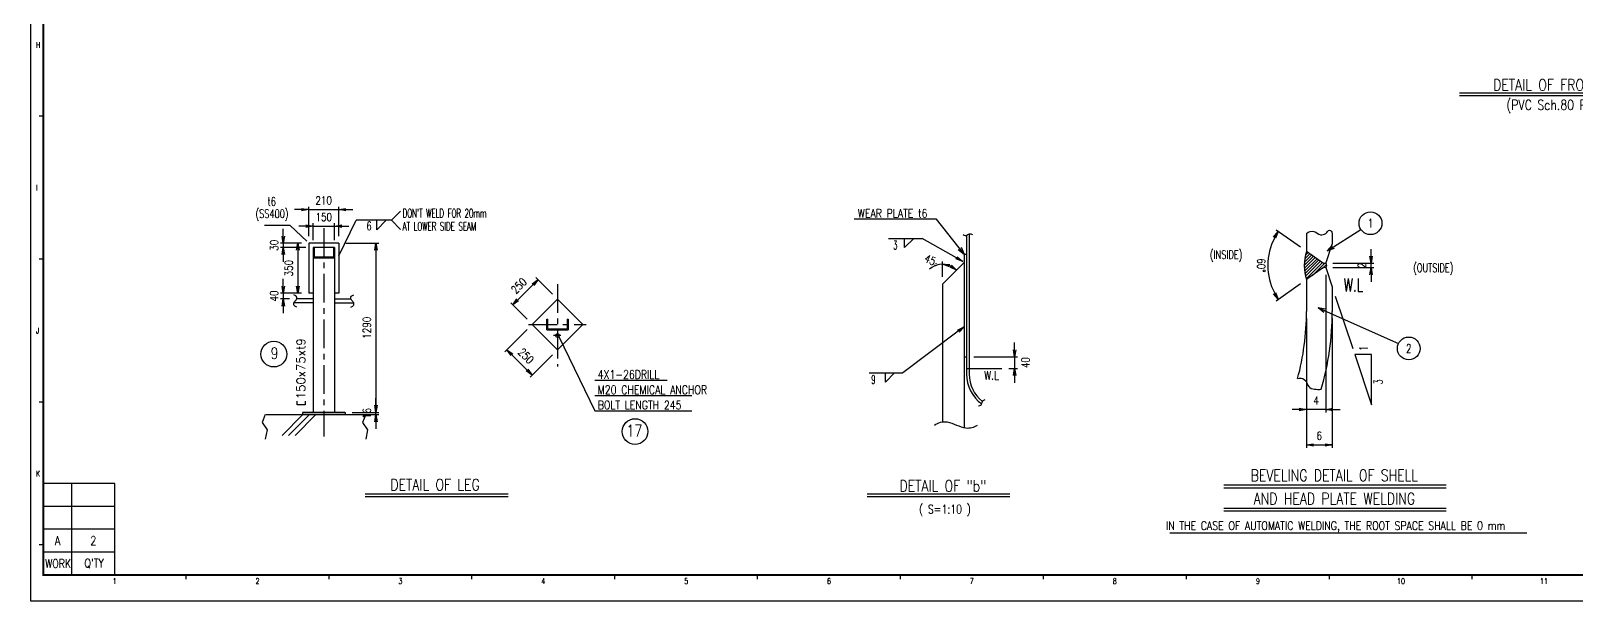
# Model space of a CAD drawing. Extents: x 0 to 36769, y -42 to 11490.
# Drawn here: x 0 to 10814, y 0 to 3990 of the extents above; entities that cross this region are included whole.
import ezdxf
from ezdxf.enums import TextEntityAlignment as Align

# ---------------------------------------------------------------- set-up
doc = ezdxf.new("R2010")
doc.units = 0
doc.header["$LTSCALE"] = 160
doc.header["$MEASUREMENT"] = 0
doc.linetypes.add('CENTER', pattern=[2, 1.25, -0.25, 0.25, -0.25])
doc.layers.get('0').update_dxf_attribs({"linetype": 'CONTINUOUS'})
doc.layers.get('DEFPOINTS').update_dxf_attribs({"linetype": 'CONTINUOUS'})
for name, color, linetype in [('BALLOON', 1, 'CONTINUOUS'), ('CAS', 30, 'CONTINUOUS'), ('DIM', 7, 'CONTINUOUS'), ('EQI', 3, 'CONTINUOUS'), ('FUZOKU', 1, 'CONTINUOUS'), ('T-F', 7, 'CONTINUOUS'), ('T-N', 4, 'CONTINUOUS'), ('TEXT', 7, 'CONTINUOUS'), ('ZL', 5, 'CONTINUOUS'), ('機器', 3, 'CONTINUOUS')]:
    doc.layers.add(name, color=color, linetype=linetype)
doc.styles.add('BALLOON', font='ROMANS.shx', dxfattribs={"width": 0.7, "height": 60, "bigfont": 'EXTFONT.shx'})
doc.styles.add('NMS', font='romans.shx', dxfattribs={"width": 0.7, "bigfont": 'EXTFONT.shx'})
doc.styles.add('NMS2', font='romans.shx', dxfattribs={"width": 0.7})
doc.styles.add('ROMANSEXTFONT', font='romans.shx', dxfattribs={"width": 0.8, "bigfont": 'extfont.shx'})
doc.dimstyles.new('5', dxfattribs={"dimscale": 20, "dimtxt": 2.8, "dimasz": 2.5, "dimexe": 1, "dimexo": 2.5, "dimgap": 0.8, "dimtad": 1, "dimdec": 1, "dimlfac": 0.25, "dimzin": 9, "dimdsep": 46, "dimtxsty": 'ROMANSEXTFONT', "dimblk": 'OPEN', "dimcen": -0.6, "dimclrd": 256, "dimclre": 256, "dimclrt": 2, "dimadec": 0, "dimazin": 0, "dimtfac": 1, "dimtdec": 1, "dimtmove": 1, "dimatfit": 3, "dimldrblk": 'OPEN', "dimfxl": 0, "dimtvp": 1, "dimtolj": 1, "dimtzin": 9, "dimarcsym": 0})
doc.dimstyles.get("Standard").update_dxf_attribs({"dimscale": 20, "dimtxt": 2.8, "dimasz": 2.5, "dimexe": 1, "dimexo": 2.5, "dimgap": 0.8, "dimtad": 1, "dimdec": 0, "dimrnd": 0.5, "dimzin": 9, "dimdsep": 46, "dimtxsty": 'ROMANSEXTFONT', "dimblk": 'OPEN', "dimcen": -0.6, "dimclrd": 256, "dimclre": 256, "dimclrt": 2, "dimadec": 0, "dimazin": 0, "dimtfac": 1, "dimtdec": 0, "dimtmove": 1, "dimatfit": 3, "dimldrblk": 'OPEN', "dimfxl": 0, "dimtvp": 1, "dimtolj": 1, "dimtzin": 9, "dimarcsym": 0})

# ---------------------------------------------------------------- blocks, each defined once
blk = doc.blocks.new('OPEN')
blk = doc.blocks.new('_OPEN')
at = {"color": 0, "linetype": 'ByBlock'}
for p, q in [((-1, 0.17), (0, 0)), ((0, 0), (-1, -0.17)), ((0, 0), (-1, 0))]:
    blk.add_line(p, q, dxfattribs=at)
blk = doc.blocks.new('YA_1')
at = {"color": 0, "linetype": 'Continuous'}
for p in [(-1, 0.27), (-1, -0.27), (-1, 0)]:
    blk.add_line(p, (0, 0), dxfattribs=at)
blk = doc.blocks.new('A$C2332115C')
at = {"layer": 'CAS'}
for p, q in [((22, 172), (0, 117)), ((0, 117), (35, 65)), ((35, 65), (22, 0))]:
    blk.add_line(p, q, dxfattribs=at)
blk = doc.blocks.new('*D64')
at = {"linetype": 'ByBlock'}
for p, q in [((2415, 1371), (2415, 1421)), ((2248, 1321), (2435, 1321)), ((2248, 1305), (2435, 1305)), ((2415, 1305), (2415, 1321)), ((2415, 1255), (2415, 1205))]:
    blk.add_line(p, q, dxfattribs=at)
at = {"layer": 'DEFPOINTS', "linetype": 'ByBlock'}
for p in [(2198, 1321), (2198, 1305)]:
    blk.add_point(p, dxfattribs=at)
at = {"linetype": 'ByBlock', "xscale": 50, "yscale": 50, "zscale": 50}
for p, rotation in [((2415, 1321), 270), ((2415, 1305), 90)]:
    blk.add_blockref('_OPEN', p, dxfattribs=dict(at, rotation=rotation))
at = {"color": 2, "linetype": 'ByBlock', "insert": (2351, 1313), "char_height": 56, "attachment_point": 5, "rotation": 90, "style": 'ROMANSEXTFONT'}
blk.add_mtext('16', dxfattribs=at)
blk = doc.blocks.new('*D63')
at = {"linetype": 'ByBlock'}
for p, q in [((1766, 2555), (1766, 2605)), ((1894, 2505), (1746, 2505)), ((1766, 2505), (1766, 2475)), ((1925, 2475), (1746, 2475)), ((1766, 2425), (1766, 2375))]:
    blk.add_line(p, q, dxfattribs=at)
at = {"layer": 'DEFPOINTS', "linetype": 'ByBlock'}
for p in [(1944, 2505), (1975, 2475)]:
    blk.add_point(p, dxfattribs=at)
at = {"linetype": 'ByBlock', "xscale": 50, "yscale": 50, "zscale": 50}
for p, rotation in [((1766, 2505), 270), ((1766, 2475), 90)]:
    blk.add_blockref('_OPEN', p, dxfattribs=dict(at, rotation=rotation))
at = {"color": 2, "linetype": 'ByBlock', "insert": (1702, 2490), "char_height": 56, "attachment_point": 5, "rotation": 90, "style": 'ROMANSEXTFONT'}
blk.add_mtext('30', dxfattribs=at)
blk = doc.blocks.new('*D62')
at = {"linetype": 'ByBlock'}
for p, q in [((1894, 2505), (1848, 2505)), ((1868, 2505), (1868, 2155)), ((1944, 2505), (1944, 2505)), ((1894, 2155), (1848, 2155))]:
    blk.add_line(p, q, dxfattribs=at)
at = {"layer": 'DEFPOINTS', "linetype": 'ByBlock'}
for p in [(1944, 2505), (1944, 2155)]:
    blk.add_point(p, dxfattribs=at)
at = {"linetype": 'ByBlock', "xscale": 50, "yscale": 50, "zscale": 50}
for p, rotation in [((1868, 2505), 90), ((1868, 2155), 270)]:
    blk.add_blockref('_OPEN', p, dxfattribs=dict(at, rotation=rotation))
at = {"color": 2, "linetype": 'ByBlock', "insert": (1804, 2330), "char_height": 56, "attachment_point": 5, "rotation": 90, "style": 'ROMANSEXTFONT'}
blk.add_mtext('350', dxfattribs=at)
blk = doc.blocks.new('*D61')
at = {"linetype": 'ByBlock'}
for p, q in [((1766, 2205), (1766, 2255)), ((1894, 2155), (1746, 2155)), ((1810, 2115), (1746, 2115)), ((1766, 2155), (1766, 2115)), ((1766, 2065), (1766, 2015))]:
    blk.add_line(p, q, dxfattribs=at)
at = {"layer": 'DEFPOINTS', "linetype": 'ByBlock'}
for p in [(1860, 2115), (1944, 2155)]:
    blk.add_point(p, dxfattribs=at)
at = {"linetype": 'ByBlock', "xscale": 50, "yscale": 50, "zscale": 50}
for p, rotation in [((1766, 2155), 270), ((1766, 2115), 90)]:
    blk.add_blockref('_OPEN', p, dxfattribs=dict(at, rotation=rotation))
at = {"color": 2, "linetype": 'ByBlock', "insert": (1702, 2135), "char_height": 56, "attachment_point": 5, "rotation": 90, "style": 'ROMANSEXTFONT'}
blk.add_mtext('40', dxfattribs=at)
blk = doc.blocks.new('*D60')
at = {"linetype": 'ByBlock'}
for p, q in [((1925, 2624), (1875, 2624)), ((1975, 2525), (1975, 2644)), ((1975, 2624), (2125, 2624)), ((2125, 2525), (2125, 2644)), ((2175, 2624), (2225, 2624))]:
    blk.add_line(p, q, dxfattribs=at)
at = {"layer": 'DEFPOINTS', "linetype": 'ByBlock'}
for p in [(1975, 2475), (2125, 2475)]:
    blk.add_point(p, dxfattribs=at)
at = {"linetype": 'ByBlock', "xscale": 50, "yscale": 50, "zscale": 50}
blk.add_blockref('_OPEN', (1975, 2624), dxfattribs=at)
at = {"linetype": 'ByBlock', "xscale": 50, "yscale": 50, "zscale": 50, "rotation": 180}
blk.add_blockref('_OPEN', (2125, 2624), dxfattribs=at)
at = {"color": 2, "linetype": 'ByBlock', "insert": (2050, 2688), "char_height": 56, "attachment_point": 5, "style": 'ROMANSEXTFONT'}
blk.add_mtext('150', dxfattribs=at)
blk = doc.blocks.new('*D59')
at = {"linetype": 'ByBlock'}
for p, q in [((1894, 2740), (1844, 2740)), ((1944, 2555), (1944, 2760)), ((1944, 2740), (2154, 2740)), ((2154, 2555), (2154, 2760)), ((2204, 2740), (2254, 2740))]:
    blk.add_line(p, q, dxfattribs=at)
at = {"layer": 'DEFPOINTS', "linetype": 'ByBlock'}
for p in [(1944, 2505), (2154, 2505)]:
    blk.add_point(p, dxfattribs=at)
at = {"linetype": 'ByBlock', "xscale": 50, "yscale": 50, "zscale": 50}
blk.add_blockref('_OPEN', (1944, 2740), dxfattribs=at)
at = {"linetype": 'ByBlock', "xscale": 50, "yscale": 50, "zscale": 50, "rotation": 180}
blk.add_blockref('_OPEN', (2154, 2740), dxfattribs=at)
at = {"color": 2, "linetype": 'ByBlock', "insert": (2049, 2804), "char_height": 56, "attachment_point": 5, "style": 'ROMANSEXTFONT'}
blk.add_mtext('210', dxfattribs=at)
blk = doc.blocks.new('*D58')
at = {"linetype": 'ByBlock'}
for p, q in [((8886, 2476), (8714, 2597)), ((8886, 2221), (8714, 2100))]:
    blk.add_line(p, q, dxfattribs=at)
blk.add_arc((9069, 2349), 413, 151.9332, 208.0668, dxfattribs=at)
at = {"layer": 'DEFPOINTS', "linetype": 'ByBlock'}
for p in [(8927, 2448), (9047, 2364), (9047, 2334), (8927, 2250)]:
    blk.add_point(p, dxfattribs=at)
at = {"linetype": 'ByBlock', "xscale": 50, "yscale": 50, "zscale": 50}
for p, rotation in [((8730, 2586), 58.46660939756835), ((8730, 2112), 301.5333906024339)]:
    blk.add_blockref('_OPEN', p, dxfattribs=dict(at, rotation=rotation))
at = {"color": 2, "linetype": 'ByBlock', "insert": (8611, 2349), "char_height": 56, "attachment_point": 5, "rotation": 270, "style": 'ROMANSEXTFONT'}
blk.add_mtext('60%%d', dxfattribs=at)
blk = doc.blocks.new('*D57')
at = {"linetype": 'ByBlock'}
for p, q in [((9379, 2414), (9379, 2464)), ((9112, 2364), (9399, 2364)), ((9112, 2334), (9399, 2334)), ((9379, 2334), (9379, 2364)), ((9379, 2284), (9379, 2234))]:
    blk.add_line(p, q, dxfattribs=at)
at = {"layer": 'DEFPOINTS', "linetype": 'ByBlock'}
for p in [(9062, 2364), (9062, 2334)]:
    blk.add_point(p, dxfattribs=at)
at = {"linetype": 'ByBlock', "xscale": 50, "yscale": 50, "zscale": 50}
for p, rotation in [((9379, 2364), 270), ((9379, 2334), 90)]:
    blk.add_blockref('_OPEN', p, dxfattribs=dict(at, rotation=rotation))
at = {"color": 2, "linetype": 'ByBlock', "insert": (9315, 2349), "char_height": 56, "attachment_point": 5, "rotation": 90, "style": 'ROMANSEXTFONT'}
blk.add_mtext('2', dxfattribs=at)
blk = doc.blocks.new('*D56')
at = {"linetype": 'ByBlock'}
for p, q in [((9062, 2284), (9062, 1321)), ((8927, 1977), (8927, 1321)), ((8877, 1341), (8827, 1341)), ((9062, 1341), (8927, 1341)), ((9112, 1341), (9162, 1341))]:
    blk.add_line(p, q, dxfattribs=at)
at = {"layer": 'DEFPOINTS', "linetype": 'ByBlock'}
for p in [(9062, 2334), (8927, 2027)]:
    blk.add_point(p, dxfattribs=at)
at = {"linetype": 'ByBlock', "xscale": 50, "yscale": 50, "zscale": 50}
blk.add_blockref('_OPEN', (8927, 1341), dxfattribs=at)
at = {"linetype": 'ByBlock', "xscale": 50, "yscale": 50, "zscale": 50, "rotation": 180}
blk.add_blockref('_OPEN', (9062, 1341), dxfattribs=at)
at = {"color": 2, "linetype": 'ByBlock', "insert": (8995, 1405), "char_height": 56, "attachment_point": 5, "style": 'ROMANSEXTFONT'}
blk.add_mtext('4', dxfattribs=at)
blk = doc.blocks.new('*D55')
at = {"linetype": 'ByBlock'}
for p, q in [((8927, 2027), (8927, 2027)), ((8927, 1977), (8927, 1073)), ((9107, 1977), (9107, 1073)), ((8927, 1093), (9107, 1093))]:
    blk.add_line(p, q, dxfattribs=at)
at = {"layer": 'DEFPOINTS', "linetype": 'ByBlock'}
for p in [(8927, 2027), (9107, 2027)]:
    blk.add_point(p, dxfattribs=at)
at = {"linetype": 'ByBlock', "xscale": 50, "yscale": 50, "zscale": 50, "rotation": 180}
blk.add_blockref('_OPEN', (8927, 1093), dxfattribs=at)
at = {"linetype": 'ByBlock', "xscale": 50, "yscale": 50, "zscale": 50}
blk.add_blockref('_OPEN', (9107, 1093), dxfattribs=at)
at = {"color": 2, "linetype": 'ByBlock', "insert": (9017, 1157), "char_height": 56, "attachment_point": 5, "style": 'ROMANSEXTFONT'}
blk.add_mtext('6', dxfattribs=at)
blk = doc.blocks.new('*D33')
at = {"linetype": 'ByBlock'}
for p, q in [((2154, 2505), (2154, 2505)), ((2204, 2505), (2435, 2505)), ((2415, 2505), (2415, 1321)), ((2248, 1321), (2435, 1321))]:
    blk.add_line(p, q, dxfattribs=at)
at = {"layer": 'DEFPOINTS', "linetype": 'ByBlock'}
for p in [(2154, 2505), (2198, 1321)]:
    blk.add_point(p, dxfattribs=at)
at = {"linetype": 'ByBlock', "xscale": 50, "yscale": 50, "zscale": 50}
for p, rotation in [((2415, 2505), 90), ((2415, 1321), 270)]:
    blk.add_blockref('_OPEN', p, dxfattribs=dict(at, rotation=rotation))
at = {"color": 2, "linetype": 'ByBlock', "insert": (2351, 1913), "char_height": 56, "attachment_point": 5, "rotation": 90, "style": 'ROMANSEXTFONT'}
blk.add_mtext('1290', dxfattribs=at)
blk = doc.blocks.new('*D27')
at = {"linetype": 'ByBlock'}
for p, q in [((3473, 1901), (3317, 1745)), ((3509, 1936), (3509, 1936)), ((3331, 1759), (3508, 1582)), ((3650, 1724), (3494, 1568))]:
    blk.add_line(p, q, dxfattribs=at)
at = {"layer": 'DEFPOINTS', "linetype": 'ByBlock'}
for p in [(3509, 1936), (3686, 1760)]:
    blk.add_point(p, dxfattribs=at)
at = {"linetype": 'ByBlock', "xscale": 50, "yscale": 50, "zscale": 50}
for p, rotation in [((3331, 1759), 135.0000000000003), ((3508, 1582), 315.0000000000003)]:
    blk.add_blockref('_OPEN', p, dxfattribs=dict(at, rotation=rotation))
at = {"color": 2, "linetype": 'ByBlock', "insert": (3465, 1716), "char_height": 56, "attachment_point": 5, "rotation": 315, "style": 'ROMANSEXTFONT'}
blk.add_mtext('\\A1;250', dxfattribs=at)
blk = doc.blocks.new('*D26')
at = {"linetype": 'ByBlock'}
for p, q in [((3372, 2073), (3549, 2250)), ((3650, 2148), (3534, 2264)), ((3473, 1972), (3358, 2087)), ((3509, 1936), (3509, 1936))]:
    blk.add_line(p, q, dxfattribs=at)
at = {"layer": 'DEFPOINTS', "linetype": 'ByBlock'}
for p in [(3686, 2113), (3509, 1936)]:
    blk.add_point(p, dxfattribs=at)
at = {"linetype": 'ByBlock', "xscale": 50, "yscale": 50, "zscale": 50}
for p, rotation in [((3549, 2250), 44.99999999999965), ((3372, 2073), 224.9999999999997)]:
    blk.add_blockref('_OPEN', p, dxfattribs=dict(at, rotation=rotation))
at = {"color": 2, "linetype": 'ByBlock', "insert": (3415, 2207), "char_height": 56, "attachment_point": 5, "rotation": 45, "style": 'ROMANSEXTFONT'}
blk.add_mtext('\\A1;250', dxfattribs=at)
blk = doc.blocks.new('*D25')
at = {"linetype": 'ByBlock'}
for p, q in [((4966, 6624), (5319, 7771)), ((0, 0), (0, 0)), ((0, 0), (0, 0))]:
    blk.add_line(p, q, dxfattribs=at)
at = {"layer": 'DEFPOINTS', "linetype": 'ByBlock'}
for p in [(5334, 7819), (4966, 6624)]:
    blk.add_point(p, dxfattribs=at)
at = {"linetype": 'ByBlock', "xscale": 50, "yscale": 50, "zscale": 50, "rotation": 72.89352933691806}
blk.add_blockref('_OPEN', (5334, 7819), dxfattribs=at)
at = {"color": 2, "linetype": 'ByBlock', "insert": (5082, 7182), "char_height": 56, "attachment_point": 5, "rotation": 72.8935, "style": 'ROMANSEXTFONT'}
blk.add_mtext('\\A1;R1250', dxfattribs=at)
blk = doc.blocks.new('*D24')
at = {"linetype": 'ByBlock'}
for p, q in [((5565, 7776), (5593, 7817)), ((5536, 7735), (5465, 7633)), ((0, 0), (0, 0)), ((0, 0), (0, 0))]:
    blk.add_line(p, q, dxfattribs=at)
at = {"layer": 'DEFPOINTS', "linetype": 'ByBlock'}
for p in [(5536, 7735), (5465, 7633)]:
    blk.add_point(p, dxfattribs=at)
at = {"linetype": 'ByBlock', "xscale": 50, "yscale": 50, "zscale": 50, "rotation": 235.2205729435929}
blk.add_blockref('_OPEN', (5536, 7735), dxfattribs=at)
at = {"color": 2, "linetype": 'ByBlock', "insert": (5423, 7669), "char_height": 56, "attachment_point": 5, "rotation": 55.2206, "style": 'ROMANSEXTFONT'}
blk.add_mtext('\\A1;R125', dxfattribs=at)
blk = doc.blocks.new('*D23')
at = {"linetype": 'ByBlock'}
for p, q in [((4966, 6145), (5395, 5024)), ((0, 0), (0, 0)), ((0, 0), (0, 0))]:
    blk.add_line(p, q, dxfattribs=at)
at = {"layer": 'DEFPOINTS', "linetype": 'ByBlock'}
for p in [(4966, 6145), (5412, 4977)]:
    blk.add_point(p, dxfattribs=at)
at = {"linetype": 'ByBlock', "xscale": 50, "yscale": 50, "zscale": 50, "rotation": 290.9180605110514}
blk.add_blockref('_OPEN', (5412, 4977), dxfattribs=at)
at = {"color": 2, "linetype": 'ByBlock', "insert": (5287, 5440), "char_height": 56, "attachment_point": 5, "rotation": 290.9181, "style": 'ROMANSEXTFONT'}
blk.add_mtext('\\A1;R1250', dxfattribs=at)
blk = doc.blocks.new('*D22')
at = {"linetype": 'ByBlock'}
for p, q in [((5572, 5071), (5465, 5137)), ((5614, 5045), (5657, 5018)), ((0, 0), (0, 0)), ((0, 0), (0, 0))]:
    blk.add_line(p, q, dxfattribs=at)
at = {"layer": 'DEFPOINTS', "linetype": 'ByBlock'}
for p in [(5465, 5137), (5572, 5071)]:
    blk.add_point(p, dxfattribs=at)
at = {"linetype": 'ByBlock', "xscale": 50, "yscale": 50, "zscale": 50, "rotation": 148.3117169983827}
blk.add_blockref('_OPEN', (5572, 5071), dxfattribs=at)
at = {"color": 2, "linetype": 'ByBlock', "insert": (5686, 5056), "char_height": 56, "attachment_point": 5, "rotation": 328.3117, "style": 'ROMANSEXTFONT'}
blk.add_mtext('\\A1;R125', dxfattribs=at)
blk = doc.blocks.new('*D21')
at = {"linetype": 'ByBlock'}
for p, q in [((1415, 10113), (2117, 9852)), ((0, 0), (0, 0)), ((0, 0), (0, 0))]:
    blk.add_line(p, q, dxfattribs=at)
at = {"layer": 'DEFPOINTS', "linetype": 'ByBlock'}
for p in [(1368, 10130), (2164, 9835)]:
    blk.add_point(p, dxfattribs=at)
at = {"linetype": 'ByBlock', "xscale": 50, "yscale": 50, "zscale": 50}
for p, rotation in [((1368, 10130), 159.6156854471836), ((2164, 9835), 339.615685447184)]:
    blk.add_blockref('_OPEN', p, dxfattribs=dict(at, rotation=rotation))
at = {"color": 2, "linetype": 'ByBlock', "insert": (1645, 10086), "char_height": 56, "attachment_point": 5, "rotation": 339.6157, "style": 'ROMANSEXTFONT'}
blk.add_mtext('\\A1;∅849', dxfattribs=at)
blk = doc.blocks.new('*D6')
at = {"linetype": 'ByBlock'}
for p, q in [((28001, 2365), (27963, 2397)), ((28040, 2334), (28583, 1891)), ((28621, 1860), (28660, 1828)), ((0, 0), (0, 0)), ((0, 0), (0, 0))]:
    blk.add_line(p, q, dxfattribs=at)
at = {"layer": 'DEFPOINTS', "linetype": 'ByBlock'}
for p in [(28040, 2334), (28583, 1891)]:
    blk.add_point(p, dxfattribs=at)
at = {"linetype": 'ByBlock', "xscale": 50, "yscale": 50, "zscale": 50}
for p, rotation in [((28040, 2334), 320.8027766848937), ((28583, 1891), 140.8027766848942)]:
    blk.add_blockref('_OPEN', p, dxfattribs=dict(at, rotation=rotation))
at = {"color": 2, "linetype": 'ByBlock', "insert": (28339, 2147), "char_height": 56, "attachment_point": 5, "rotation": 320.8028, "style": 'ROMANSEXTFONT'}
blk.add_mtext('\\A1;P.CD.175', dxfattribs=at)

msp = doc.modelspace()

# ---------------------------------------------------------------- hatches: boundary and pattern name
at = {"layer": 'EQI'}
h = msp.add_hatch(dxfattribs=at)
h.set_pattern_fill('_U', color=0, scale=15, angle=45, style=0, pattern_type=0)
h.set_pattern_definition([(45, (-2075.538, -3950.199), (-10.606602, 10.606602), [])])
h.paths.add_polyline_path([(8927.23789, 2447.68337, 0.1612816268), (8927.23789, 2249.63356), (9047.23789, 2333.65846), (9062.23789, 2333.65846, 0.4450336746), (9062.23789, 2363.65846), (9047.23789, 2363.65846)])

# ---------------------------------------------------------------- linework, layer by layer
at = {"color": 0, "linetype": 'Continuous'}
for p, q in [((586.8863, 822.65887), (86.8863, 822.65887)), ((286.8863, 182.65887), (286.8863, 822.65887)), ((586.8863, 182.65887), (586.8863, 822.65887)), ((586.8863, 662.65887), (86.8863, 662.65887)), ((586.8863, 502.65887), (86.8863, 502.65887)), ((586.8863, 342.65887), (86.8863, 342.65887))]:
    msp.add_line(p, q, dxfattribs=at)
at = {"color": 7}
for p, q in [((8349.78363, 813.31501), (9905.18381, 813.31501)), ((8349.78363, 793.31501), (9905.18381, 793.31501)), ((2340.44858, 751.50641), (3340.44858, 751.50641)), ((2340.44858, 731.50641), (3340.44858, 731.50641)), ((5851.82494, 751.50641), (6851.82494, 751.50641)), ((5851.82494, 731.50641), (6851.82494, 731.50641)), ((8349.78363, 650.54962), (9905.18381, 650.54962)), ((8349.78363, 630.54962), (9905.18381, 630.54962)), ((7969.99004, 477.96963), (10469.99004, 477.96963))]:
    msp.add_line(p, q, dxfattribs=at)
at = {"layer": 'BALLOON', "color": 0}
for p, q in [((6530.46437, 2428.62031), (6338.72828, 2673.39593)), ((9072.23789, 2452.42009), (9307.49034, 2601.58147)), ((9009.32356, 2052.46169), (9570.54669, 1801.86224))]:
    msp.add_line(p, q, dxfattribs=at)
for centre in [(9375.05402, 2644.42009), (9643.02317, 1767.99249)]:
    msp.add_circle(centre, 80, dxfattribs=at)
at = {"layer": 'DIM'}
for p, q in [((2522.53927, 2664.77105), (2276.34028, 2664.77105)), ((6338.72828, 2673.39593), (5762.35162, 2673.39593)), ((6478.44133, 2401.69143), (6236.39609, 2538.37478)), ((6380.46437, 2268.62031), (6380.46437, 2377.11901)), ((9129.0027, 2133.36401), (9250.66069, 1768.39005)), ((6548.46437, 1628.62031), (6794.59214, 1628.62031)), ((9382.12318, 1725.70852), (9264.88787, 1725.70852)), ((9264.88787, 1725.70852), (9382.12318, 1374.00259)), ((9382.12318, 1374.00259), (9382.12318, 1725.70852)), ((3945.67238, 1545.97158), (4453.12845, 1545.97158)), ((3945.67238, 1439.23845), (4625.29153, 1439.23845)), ((3945.67238, 1332.63845), (4625.29153, 1332.63845))]:
    msp.add_line(p, q, dxfattribs=at)
at = {"layer": 'DIM', "color": 0}
msp.add_line((6490.47327, 1889.36292), (6101.39609, 1597.37478), dxfattribs=at)
at = {"layer": 'DIM', "color": 2}
for p, q in [((1864.09502, 1372.59328), (1864.09502, 1400.04668)), ((1920.43098, 1372.59328), (1864.09502, 1372.59328)), ((1920.43098, 1400.04668), (1920.43098, 1372.59328))]:
    msp.add_line(p, q, dxfattribs=at)
at = {"layer": 'DIM'}
msp.add_arc((6380.46437, 2218.62031), 138.4987, 65.798597457, 131.651361618, dxfattribs=at)
at = {"layer": 'DIM', "color": 1}
for points, start_tangent, end_tangent in [([(6524.77306, 2566.36588), (6539.48482, 2557.91096), (6568.5092, 2569.93975), (6588.77306, 2566.36588)], (0.8113951969, -0.5844979337), (0.914708586, -0.4041140961)), ([(6632.19457, 1367.04322), (6648.66753, 1371.11301), (6661.30873, 1399.87594), (6678.41525, 1411.31114)], (0.9902772771, 0.1391075643), (0.9401209979, 0.3408408855))]:
    msp.add_spline(points, degree=3, dxfattribs=dict(at, start_tangent=start_tangent, end_tangent=end_tangent))
at = {"layer": 'EQI', "color": 3}
for p, q in [((6548.46437, 2559.71167), (6548.46437, 1587.67845)), ((6566.46437, 2569.37478), (6566.46437, 1587.67845)), ((8927.23789, 2573.30091), (8927.23789, 2447.68337)), ((9062.23789, 2363.65846), (9107.23789, 2498.65846)), ((9107.23789, 2573.30091), (9107.23789, 2498.65846)), ((6530.46437, 2428.62031), (6530.46437, 1214.08261)), ((6530.46437, 2428.62031), (6548.46437, 2428.62031)), ((9047.23789, 2363.65846), (8927.23789, 2447.68337)), ((6530.46437, 2368.62031), (6380.46437, 2218.62031)), ((9047.23789, 2333.65846), (8927.23789, 2249.63356)), ((9062.23789, 2363.65846), (9047.23789, 2363.65846)), ((9062.23789, 2333.65846), (9047.23789, 2333.65846)), ((9062.23789, 2333.65846), (9107.23789, 2198.65846)), ((6380.46437, 2218.62031), (6380.46437, 1253.79857)), ((8927.23789, 2249.63356), (8927.23789, 2026.59452)), ((9107.23789, 2198.65846), (9107.23789, 2026.59452)), ((3685.52747, 2113.08068), (3508.75077, 1936.30399)), ((3862.30416, 1936.30399), (3685.52747, 2113.08068)), ((3610.52747, 1898.80399), (3610.52747, 1973.80399)), ((3617.02747, 1905.30399), (3617.02747, 1973.80399)), ((3754.02747, 1973.80399), (3754.02747, 1905.30399)), ((3760.52747, 1973.80399), (3760.52747, 1898.80399)), ((3685.52747, 1759.52729), (3508.75077, 1936.30399)), ((3862.30416, 1936.30399), (3685.52747, 1759.52729)), ((6530.46437, 1708.62031), (6548.46437, 1708.62031))]:
    msp.add_line(p, q, dxfattribs=at)
at = {"layer": 'EQI', "color": 0}
for centre, radius, start, end in [((9226.24619, 2348.65846), 314.9792, 161.676277112, 198.323722888), ((9048.72298, 2348.65846), 20.19041, 312.018651028, 47.981348972)]:
    msp.add_arc(centre, radius, start, end, dxfattribs=at)
at = {"layer": 'EQI', "color": 3}
for centre, radius, start, end in [((7127.23789, 2026.59452), 1800, 344.881713564, 360), ((7127.23789, 2026.59452), 1980, 344.035799641, 360), ((6806.46437, 1587.67845), 258, 180, 233.829948728), ((6806.46437, 1587.67845), 240, 180, 232.383135894)]:
    msp.add_arc(centre, radius, start, end, dxfattribs=at)
at = {"layer": 'EQI', "color": 1}
for points, start_tangent, end_tangent in [([(8927.23789, 2573.30091), (8979.46209, 2586.80091), (9025.96209, 2564.30091), (9062.23789, 2573.30091)], (0.7444371876, 0.6676924993), (0.8697164992, 0.4935516296)), ([(8864.93888, 1557.13177), (8911.96209, 1551.80091), (8943.46209, 1500.80091), (9030.87668, 1482.02188)], (0.9739772005, 0.2266460078), (0.999910543, 0.0133755716)), ([(6324.92839, 1231.37478), (6412.24424, 1253.48637), (6543.5013, 1211.96226), (6624.92839, 1231.37478)], (0.7575183483, 0.6528138724), (0.8118950847, 0.5838033671))]:
    msp.add_spline(points, degree=3, dxfattribs=dict(at, start_tangent=start_tangent, end_tangent=end_tangent))
at = {"layer": 'FUZOKU', "color": 0, "linetype": 'Continuous'}
for p, q in [((6000.85873, 2538.37478), (6236.39609, 2538.37478)), ((6114.75443, 2473.86794), (6178.86576, 2538.37478)), ((6114.75443, 2473.86794), (6114.75443, 2538.37478)), ((5865.85873, 1597.37478), (6101.39609, 1597.37478)), ((5979.75443, 1532.86794), (6043.86576, 1597.37478)), ((5979.75443, 1532.86794), (5979.75443, 1597.37478))]:
    msp.add_line(p, q, dxfattribs=at)
at = {"layer": 'T-F'}
for p, q in [((86.8863, 3392.65887), (56.8863, 3392.65887)), ((86.8863, 2392.65887), (56.8863, 2392.65887)), ((86.8863, 1392.65887), (56.8863, 1392.65887)), ((86.8863, 392.65887), (56.8863, 392.65887)), ((1086.8863, 152.65887), (1086.8863, 182.65887)), ((2086.8863, 152.65887), (2086.8863, 182.65887)), ((3086.8863, 152.65887), (3086.8863, 182.65887)), ((4086.8863, 152.65887), (4086.8863, 182.65887)), ((5086.25362, 152.65887), (5086.25362, 182.65887)), ((6086.8863, 152.65887), (6086.8863, 182.65887)), ((7086.8863, 152.65887), (7086.8863, 182.65887)), ((8086.8863, 152.65887), (8086.8863, 182.65887)), ((9088.73286, 152.65887), (9088.73286, 182.65887)), ((10086.8863, 152.65887), (10086.8863, 182.65887))]:
    msp.add_line(p, q, dxfattribs=at)
at = {"layer": 'T-F', "const_width": 14}
msp.add_lwpolyline([(86.8863, 11392.65887), (15986.8863, 11392.65887), (15986.8863, 182.65887), (86.8863, 182.65887)], close=True, dxfattribs=at)
at = {"layer": 'TEXT', "color": 7}
for p, q in [((9998.81329, 3557.91677), (11432.81864, 3557.91677)), ((9998.81329, 3537.91677), (11432.81864, 3537.91677))]:
    msp.add_line(p, q, dxfattribs=at)
at = {"layer": 'TEXT', "color": 0, "linetype": 'Continuous'}
for p, q in [((2586.6506, 2729.27789), (2522.53927, 2664.77105)), ((2420.87811, 2599.16724), (2420.87811, 2663.67407)), ((2420.87811, 2599.16724), (2484.98944, 2663.67407)), ((2586.6506, 2600.26421), (2522.53927, 2664.77105))]:
    msp.add_line(p, q, dxfattribs=at)
at = {"layer": 'TEXT'}
for p, q in [((6884.58649, 1758.62031), (6884.58649, 1808.62031)), ((6598.46437, 1708.62031), (6904.58649, 1708.62031)), ((6648.46437, 1708.62031), (6904.58649, 1708.62031)), ((6844.59214, 1628.62031), (6904.58649, 1628.62031)), ((6884.58649, 1708.62031), (6884.58649, 1628.62031)), ((6884.58649, 1578.62031), (6884.58649, 1528.62031))]:
    msp.add_line(p, q, dxfattribs=at)
at = {"layer": 'TEXT', "color": 7}
for centre in [(1700.18562, 1728.73742), (4227.99093, 1186.4637)]:
    msp.add_circle(centre, 90, dxfattribs=at)
at = {"layer": 'ZL', "color": 160}
msp.add_lwpolyline([(0, 11489.58016), (16058.20392, 11489.58016), (16058.20392, 0), (0, 0)], close=True, dxfattribs=at)
at = {"layer": '機器', "color": 1, "linetype": 'CENTER'}
for p, q in [((2049.99513, 2610.41604), (2049.99513, 1151.29922)), ((3685.52747, 2217.76741), (3685.52746, 1642.39331)), ((3482.97182, 1936.30399), (3885.72059, 1936.30399)), ((3709.3655, 1859.52729), (3656.99987, 1859.52729))]:
    msp.add_line(p, q, dxfattribs=at)
at = {"layer": '機器', "color": 3}
for p, q in [((1944.43963, 2504.83392), (1944.43963, 2154.83392)), ((2154.43962, 2504.83392), (1944.43963, 2504.83392)), ((2154.43962, 2504.83392), (1944.43963, 2504.83392)), ((2154.43962, 2504.83392), (2154.43962, 2154.83392)), ((1974.99513, 2474.83392), (1974.99513, 1320.83392)), ((2124.99513, 2474.83392), (1974.99513, 2474.83392)), ((2124.99513, 2399.83392), (1974.99513, 2399.83392)), ((1981.49513, 2474.83392), (1981.49513, 2406.33392)), ((2118.49513, 2406.33392), (1981.49513, 2406.33392)), ((2118.49513, 2474.83392), (2118.49513, 2406.33392)), ((2124.99513, 2474.83392), (2124.99513, 1320.83392)), ((1974.99513, 2086.83392), (1840.97088, 2086.83392)), ((1974.99513, 2154.83392), (1944.43963, 2154.83392)), ((1974.99513, 2154.83392), (1944.43963, 2154.83392)), ((2154.43962, 2154.83392), (2124.99513, 2154.83392)), ((2154.43962, 2154.83392), (2124.99513, 2154.83392)), ((2124.99513, 2086.83392), (2259.01938, 2086.83392)), ((3610.52747, 1973.80399), (3617.02747, 1973.80399)), ((3610.52747, 1898.80399), (3760.52747, 1898.80399)), ((3617.02747, 1905.30399), (3754.02747, 1905.30399)), ((2198.48755, 1320.83392), (1901.50271, 1320.83392)), ((1901.50271, 1320.83392), (1901.50271, 1304.83392)), ((2198.48755, 1304.83392), (1901.50271, 1304.83392)), ((2198.48755, 1320.83392), (2198.48755, 1304.83392))]:
    msp.add_line(p, q, dxfattribs=at)
at = {"layer": '機器', "color": 0}
for p, q in [((1974.99513, 2114.83392), (1860.33833, 2114.83392)), ((2124.99513, 2114.83392), (2239.65193, 2114.83392))]:
    msp.add_line(p, q, dxfattribs=at)
at = {"layer": '機器', "color": 4}
msp.add_line((3754.02747, 1973.80399), (3760.52747, 1973.80399), dxfattribs=at)
at = {"layer": '機器', "color": 44}
for p, q in [((1646.78868, 1304.83392), (2343.44631, 1304.83392)), ((1758.53482, 1159.27213), (1904.09661, 1304.83392)), ((1803.78965, 1159.27213), (1949.35144, 1304.83392)), ((1849.04449, 1159.27213), (1994.60628, 1304.83392))]:
    msp.add_line(p, q, dxfattribs=at)
at = {"layer": '機器', "color": 3}
msp.add_circle((3685.52747, 1859.52729), 13, dxfattribs=at)
at = {"layer": '機器', "color": 1, "start_tangent": (0.8759160441, 0.4824635569), "end_tangent": (0.0158806494, -0.9998738945)}
msp.add_spline([(9062.23789, 2573.30091), (9088.2839, 2594.95061), (9106.8904, 2573.70185)], degree=3, dxfattribs=at)
at = {"layer": '機器', "color": 1}
for points in [[(1861.79158, 2056.83139), (1843.50483, 2067.58289), (1839.73721, 2082.10201), (1850.48871, 2100.38876), (1861.2402, 2118.67551), (1857.47258, 2133.19464), (1839.18583, 2143.94614)], [(2238.19867, 2056.83139), (2256.48543, 2067.58289), (2260.25305, 2082.10201), (2249.50155, 2100.38876), (2238.75005, 2118.67551), (2242.51768, 2133.19464), (2260.80443, 2143.94614)]]:
    msp.add_spline(points, degree=3, dxfattribs=at)

# ---------------------------------------------------------------- block references
at = {"layer": 'BALLOON', "color": 0, "yscale": 50, "zscale": 50}
for p, xscale, rotation in [((9072.23789, 2452.42009), 49.999999999998, 212.3766635969165), ((6530.46437, 2428.62031), 50.00000000000086, 308.0720834446255), ((9009.32356, 2052.46169), 49.99999999999595, 154.9523524937989)]:
    msp.add_blockref('YA_1', p, dxfattribs=dict(at, xscale=xscale, rotation=rotation))
at = {"layer": 'DIM', "yscale": 50, "zscale": 50}
for p, xscale, rotation in [((6521.97909, 2377.10559), 50.00000000000119, 330.5465115749562), ((6380.46437, 2357.11901), 49.99999999999999, 169.6007012715356), ((6478.39774, 2316.55368), 50, 325.3992987284642)]:
    msp.add_blockref('_OPEN', p, dxfattribs=dict(at, xscale=xscale, rotation=rotation))
at = {"layer": 'DIM', "color": 3, "xscale": 50.0000000000035, "yscale": 50, "zscale": 50, "rotation": 36.88688290401498}
msp.add_blockref('_OPEN', (6530.46437, 1919.37478), dxfattribs=at)
at = {"layer": 'TEXT', "xscale": 50, "yscale": 50, "zscale": 50}
for p, rotation in [((6884.58649, 1708.62031), 270), ((6884.58649, 1708.62031), 270), ((6884.58649, 1628.62031), 90)]:
    msp.add_blockref('_OPEN', p, dxfattribs=dict(at, rotation=rotation))
at = {"layer": '機器', "color": 1, "xscale": 0.9999999478571747, "yscale": 0.9999999478571747, "zscale": 0.9999999478571747}
for p in [(1617.92235, 1133.274), (2321.2166, 1133.274)]:
    msp.add_blockref('A$C2332115C', p, dxfattribs=at)

# ---------------------------------------------------------------- texts
at = {"color": 2, "style": 'ROMANSEXTFONT', "width": 0.8}
for s, p in [('WEAR PLATE t6', (5786.95844, 2683.40989)), ('4X1-26DRILL', (3966.95853, 1555.98554)), ('M20 CHEMICAL ANCHOR', (3966.95853, 1448.77616)), ('BOLT LENGTH 245', (3966.95853, 1342.17618)), ('IN THE CASE OF AUTOMATIC WELDING, THE ROOT SPACE SHALL BE 0 mm', (7942.85545, 497.98278))]:
    msp.add_text(s, height=60, dxfattribs=at).set_placement(p)
for s, height, p in [('9', 80, (1704.9531, 1734.97816)), ('17', 80, (4223.22345, 1192.70443)), ('BEVELING DETAIL OF SHELL', 80, (9122.22478, 879.80153)), ('DETAIL OF "b"', 80, (6383.15152, 806.01173)), ('AND HEAD PLATE WELDING', 80, (9122.22478, 717.03614)), ('( S=1:10 )', 60, (6397.06313, 639.19608))]:
    msp.add_text(s, height=height, dxfattribs=at).set_placement(p, align=Align.MIDDLE)
at = {"color": 2, "ltscale": 10, "style": 'ROMANSEXTFONT', "width": 0.8}
for s, p in [('A', (186.8863, 422.65887)), ('2', (436.8863, 422.65887))]:
    msp.add_text(s, height=64, dxfattribs=at).set_placement(p, align=Align.MIDDLE)
at = {"ltscale": 10, "style": 'ROMANSEXTFONT', "width": 0.8}
for s, p in [('WORK', (190.6448, 262.60044)), ("Q'TY", (442.4241, 262.60044))]:
    msp.add_text(s, height=60, dxfattribs=at).set_placement(p, align=Align.MIDDLE)
at = {"layer": 'BALLOON', "color": 2, "style": 'BALLOON', "width": 0.7}
for s, p in [('1', (9375.05402, 2644.42009)), ('2', (9643.02317, 1767.99249))]:
    msp.add_text(s, height=60, dxfattribs=at).set_placement(p, align=Align.MIDDLE)
at = {"layer": 'DIM', "color": 2, "insert": (6308.0157, 2381.95146), "char_height": 56, "attachment_point": 5, "rotation": 337.5, "style": 'ROMANSEXTFONT'}
msp.add_mtext('\\A1;45｡', dxfattribs=at)
at = {"layer": 'T-F', "color": 4, "style": 'NMS2', "width": 0.7}
msp.add_text('6', height=40, dxfattribs=at).set_placement((5571.48305, 119.87501))
at = {"layer": 'T-N', "color": 4, "style": 'NMS2', "width": 0.7}
for s, p in [('H', (35.21302, 3872.46882)), ('I', (35.21302, 2872.46882)), ('J', (35.21302, 1872.46882)), ('K', (35.21302, 872.46882)), ('1', (572.11572, 119.87501)), ('2', (1572.11572, 119.87501)), ('3', (2572.11572, 119.87501)), ('4', (3572.11572, 119.87501)), ('5', (4572.11572, 119.87501)), ('7', (6571.48305, 119.87501)), ('8', (7571.48305, 119.87501)), ('9', (8573.32961, 119.87501)), ('10', (9560.21623, 119.87501)), ('11', (10560.21623, 119.87501))]:
    msp.add_text(s, height=40, dxfattribs=at).set_placement(p)
at = {"layer": 'TEXT', "color": 2, "style": 'ROMANSEXTFONT', "width": 0.8}
for s, height, p in [('DETAIL OF FRONT PIPE', 80, (10720.49311, 3612.42208)), ('(PVC Sch.80 PIPING)', 70, (10720.49311, 3467.82206))]:
    msp.add_text(s, height=height, dxfattribs=at).set_placement(p, align=Align.MIDDLE)
at = {"layer": 'TEXT', "color": 2, "linetype": 'Continuous', "style": 'NMS'}
for s, height, width, p in [('t6', 60, 0.7, (1657.01348, 2766.48359)), ('(SS400)', 60, 0.7, (1572.13686, 2681.09684)), ("DON'T WELD FOR 20mm", 60, 0.6, (2601.52771, 2684.51969)), ('6', 60, 0.7, (2348.63722, 2595.60664)), ('AT LOWER SIDE SEAM', 60, 0.6, (2601.52771, 2592.60997)), ('3', 60, 0.6, (6034.27791, 2461.61347)), ('(INSIDE)', 60, 0.7, (8251.35832, 2394.75146)), ('(OUTSIDE)', 60, 0.7, (9674.08852, 2302.17473)), ('W.L', 90, 0.7, (9187.03706, 2167.76871)), ('DETAIL OF LEG', 80, 0.8, (2515.86739, 774.3039))]:
    msp.add_text(s, height=height, dxfattribs=dict(at, width=width)).set_placement(p)
msp.add_text('150x75xt9', height=60, rotation=90, dxfattribs=at).set_placement((1919.80513, 1412.69542))
at = {"layer": 'TEXT', "color": 2, "linetype": 'Continuous', "style": 'NMS', "width": 0.7}
for s, p in [('1', (9356.32239, 1750.13477)), ('3', (9458.60237, 1515.62438))]:
    msp.add_text(s, height=60, rotation=90, dxfattribs=at).set_placement(p)
at = {"layer": 'TEXT', "color": 0, "linetype": 'Continuous', "style": 'NMS', "width": 0.6}
msp.add_text('9', height=60, dxfattribs=at).set_placement((5880.39901, 1521.39951))
at = {"layer": 'TEXT', "color": 2, "style": 'NMS', "width": 0.8}
msp.add_text('W.L', height=60, dxfattribs=at).set_placement((6670.86388, 1549.46688))
at = {"layer": 'TEXT', "color": 2, "insert": (6959.93952, 1668.62031), "char_height": 56, "attachment_point": 5, "rotation": 90, "style": 'ROMANSEXTFONT'}
msp.add_mtext('\\A1;40', dxfattribs=at)

# ---------------------------------------------------------------- dimensions: what is measured, and where the dimension line sits
at = {"layer": 'DIM'}
dim = msp.add_diameter_dim_2p(p1=(1367.79951, 10130.22829), p2=(2163.51089, 9834.55382), dimstyle='Standard', dxfattribs=at)
dim.commit()
dim.dimension.update_dxf_attribs({"geometry": '*D21', "text_midpoint": (1644.51645, 10086.43615), "dimtype": 163})
for center, mpoint, picture, middle in [((4966.01927, 6624.41043), (5333.7046, 7819.11018), '*D25', (5082.42282, 7182.29784)), ((5465.13684, 7632.67321), (5536.43917, 7735.34247), '*D24', (5423.05253, 7668.92978)), ((4966.20793, 6145.00096), (5412.49849, 4977.38601), '*D23', (5286.88339, 5440.32348)), ((5465.13684, 5136.67321), (5571.50165, 5071.011), '*D22', (5685.60965, 5055.6446))]:
    dim = msp.add_radius_dim(center=center, mpoint=mpoint, dimstyle='Standard', dxfattribs=at)
    dim.commit()
    dim.dimension.update_dxf_attribs({"geometry": picture, "text_midpoint": middle, "dimtype": 164})
for base, p1, p2, text, picture, middle in [((2154.43962, 2740.12294), (1944.43963, 2504.83392), (2154.43962, 2504.83392), '210', '*D59', (2049.43962, 2804.12294)), ((2124.99513, 2624.27691), (1974.99513, 2474.83392), (2124.99513, 2474.83392), '150', '*D60', (2049.99513, 2688.27691)), ((8927.23789, 1341.05247), (9062.23789, 2333.65846), (8927.23789, 2026.59452), '4', '*D56', (8994.73789, 1405.05247)), ((9107.23789, 1093.28405), (8927.23789, 2026.59452), (9107.23789, 2026.59452), '6', '*D55', (9017.23789, 1157.28405))]:
    dim = msp.add_linear_dim(base=base, p1=p1, p2=p2, text=text, dimstyle='Standard', dxfattribs=at)
    dim.commit()
    dim.dimension.update_dxf_attribs({"geometry": picture, "text_midpoint": middle})
for base, p1, p2, text, picture, middle in [((1766.16967, 2474.83392), (1944.43963, 2504.83392), (1974.99513, 2474.83392), '30', '*D63', (1702.16967, 2489.83392)), ((1867.55288, 2154.83392), (1944.43963, 2504.83392), (1944.43963, 2154.83392), '350', '*D62', (1803.55288, 2329.83392)), ((9378.93063, 2363.65846), (9062.23789, 2333.65846), (9062.23789, 2363.65846), '2', '*D57', (9314.93063, 2348.65846)), ((1766.16967, 2114.83392), (1944.43963, 2154.83392), (1860.33833, 2114.83392), '40', '*D61', (1702.16967, 2134.83392)), ((2414.67646, 1320.83392), (2198.48755, 1304.83392), (2198.48755, 1320.83392), '16', '*D64', (2350.67646, 1312.83392))]:
    dim = msp.add_linear_dim(base=base, p1=p1, p2=p2, angle=90, text=text, dimstyle='Standard', dxfattribs=at)
    dim.commit()
    dim.dimension.update_dxf_attribs({"geometry": picture, "text_midpoint": middle})
dim = msp.add_angular_dim_2l(base=(8663.75197, 2432.26527), line1=((9047.23789, 2333.65846), (8927.23789, 2249.63356)), line2=((9047.23789, 2363.65846), (8927.23789, 2447.68337)), text='60%%d', dimstyle='Standard', dxfattribs=at)
dim.commit()
dim.dimension.update_dxf_attribs({"geometry": '*D58', "text_midpoint": (8611.21036, 2348.65846)})
at = {"layer": 'DIM', "color": 6}
dim = msp.add_linear_dim(base=(2414.67646, 1320.83392), p1=(2154.43962, 2504.83392), p2=(2198.48755, 1320.83392), angle=90, text='1290', dimstyle='Standard', dxfattribs=at)
dim.commit()
dim.dimension.update_dxf_attribs({"geometry": '*D33', "text_midpoint": (2350.67646, 1912.83392)})
at = {"layer": 'DIM'}
dim = msp.add_diameter_dim_2p(p1=(28582.71976, 1891.31434), p2=(28040.23695, 2333.70874), dimstyle='5', override={"dimpost": 'P.CD.<>'}, dxfattribs=at)
dim.commit()
dim.dimension.update_dxf_attribs({"geometry": '*D6', "text_midpoint": (28339.28599, 2146.61045)})
for p2, distance, picture, middle in [((3685.52747, 2113.08069), 193.60049, '*D26', (3414.98807, 2206.84339)), ((3685.52747, 1759.52729), -250.97124, '*D27', (3464.93049, 1715.70701))]:
    dim = msp.add_aligned_dim(p1=(3508.75077, 1936.30399), p2=p2, distance=distance, dimstyle='Standard', dxfattribs=at)
    dim.commit()
    dim.dimension.update_dxf_attribs({"geometry": picture, "text_midpoint": middle})

# ---------------------------------------------------------------- leaders
for points in [[(2154.43962, 2417.25702), (2276.34028, 2664.77105)], [(3695.45937, 1851.4909), (3945.67238, 1332.63845)]]:
    msp.add_leader(points, dimstyle='Standard', override={"dimgap": 0.8, "dimtad": 0, "dimldrblk": 'OPEN'}, dxfattribs=at)
at = {"layer": 'TEXT'}
msp.add_leader([(1930.61668, 2518.64424), (1815.45875, 2628.61857), (1634.8632, 2628.61857)], dimstyle='Standard', override={"dimgap": 0.8, "dimtad": 0, "dimldrblk": 'OPEN'}, dxfattribs=at)

doc.saveas('drawing.dxf')
